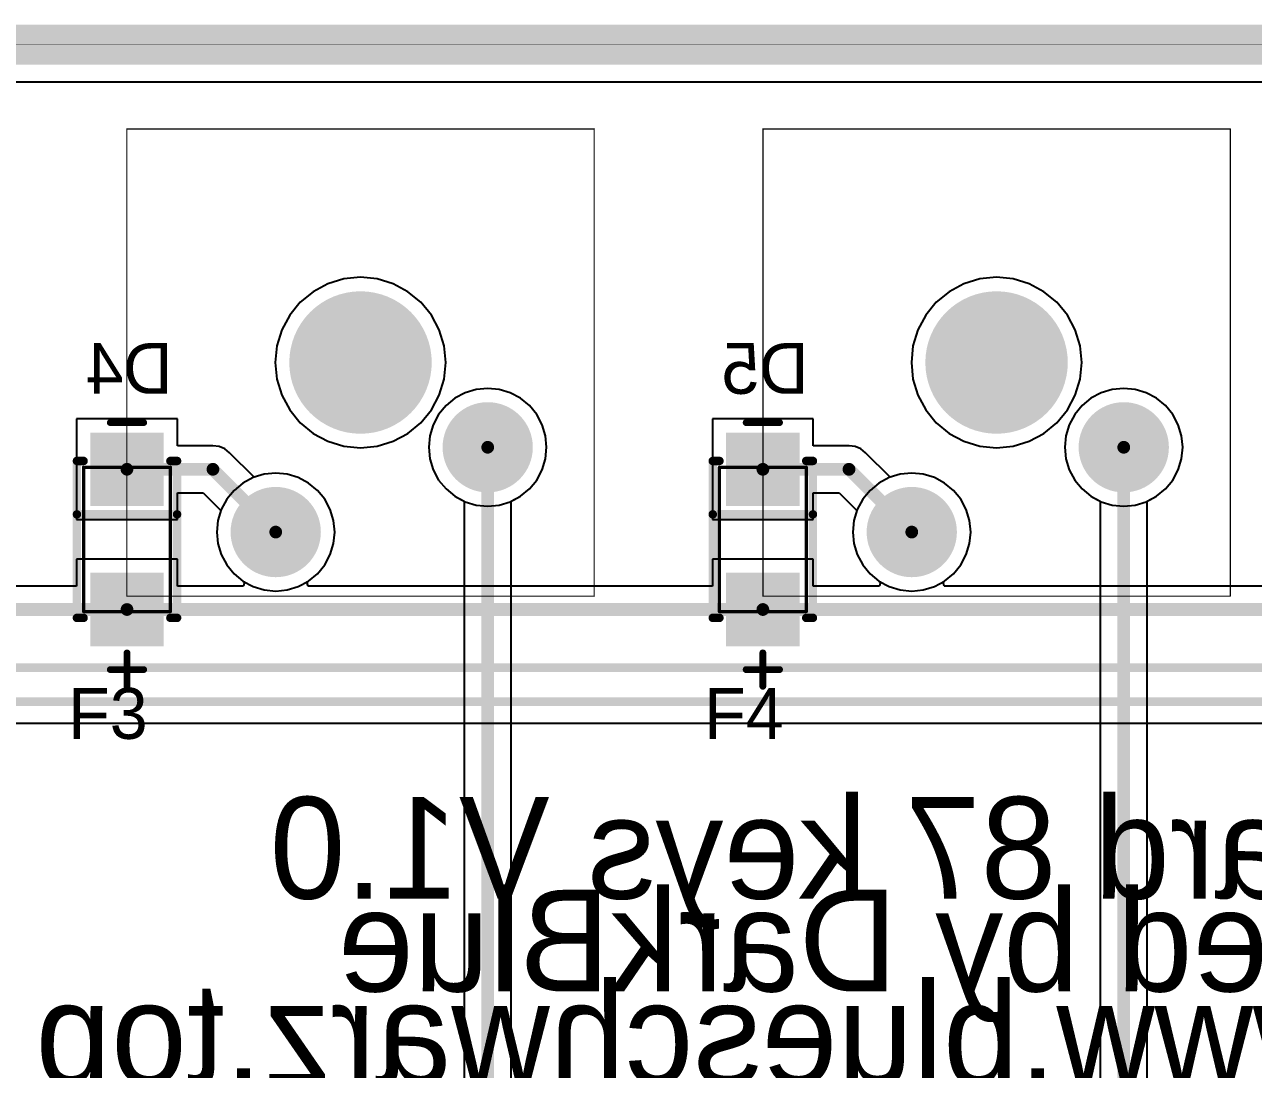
# Model space of a CAD drawing. Header units: millimetres. Extents: x 25 to 374, y 23 to 150.
# Drawn here: x 101.16 to 137.97, y 118.59 to 149.9 of the extents above; entities that cross this region are included whole.
import ezdxf

# ---------------------------------------------------------------- set-up
doc = ezdxf.new("R2010")
doc.units = ezdxf.units.MM
for name, color, linetype in [('BottomLayer', 5, 'Continuous'), ('BottomOverlay', 54, 'Continuous'), ('BottomPaste', 16, 'Continuous'), ('BottomSolder', 6, 'Continuous'), ('KeepOutLayer', 6, 'Continuous'), ('Mechanical1', 6, 'Continuous'), ('Mechanical13', 56, 'Continuous'), ('Mechanical15', 56, 'Continuous'), ('MultiLayer', 9, 'Continuous'), ('PadHoleLayer', 156, 'Continuous'), ('TopLayer', 1, 'Continuous'), ('TopOverlay', 2, 'Continuous'), ('TopSolder', 216, 'Continuous')]:
    doc.layers.add(name, color=color, linetype=linetype)

# ---------------------------------------------------------------- blocks, each defined once
blk = doc.blocks.new('SMA_DO_214AC__S1_B_32')
at = {"layer": 'BottomLayer'}
for points in [[(-1.1, -1), (-1.1, 1), (-3.1, -1), (-3.1, 1)], [(3.1, -1), (3.1, 1), (1.1, -1), (1.1, 1)]]:
    blk.add_solid(points, dxfattribs=at)
at = {"layer": 'BottomOverlay', "const_width": 0.254}
for points in [[(-2.35, 1.3), (-2.35, 1.5)], [(2.35, 1.5), (-2.35, 1.5)], [(-0.75, -1.5), (-0.75, 1.5)], [(2.35, 1.3), (2.35, 1.5)], [(-2.35, -1.5), (-2.35, -1.3)], [(2.35, -1.5), (-2.35, -1.5)], [(2.35, -1.5), (2.35, -1.3)]]:
    blk.add_lwpolyline(points, dxfattribs=at)
at = {"layer": 'BottomOverlay', "const_width": 0.127}
for points in [[(-2.414, 1.5, 1), (-2.287, 1.5, 1)], [(-2.414, 1.5, 1), (-2.287, 1.5, 1)], [(-0.814, 1.5, 1), (-0.687, 1.5, 1)], [(2.287, 1.5, 1), (2.414, 1.5, 1)], [(2.287, 1.5, 1), (2.414, 1.5, 1)], [(-2.414, 1.3, 1), (-2.287, 1.3, 1)], [(2.287, 1.3, 1), (2.414, 1.3, 1)], [(-2.414, -1.3, 1), (-2.287, -1.3, 1)], [(-2.414, -1.5, 1), (-2.287, -1.5, 1)], [(-2.414, -1.5, 1), (-2.287, -1.5, 1)], [(-0.814, -1.5, 1), (-0.687, -1.5, 1)], [(2.287, -1.3, 1), (2.414, -1.3, 1)], [(2.287, -1.5, 1), (2.414, -1.5, 1)], [(2.287, -1.5, 1), (2.414, -1.5, 1)]]:
    blk.add_lwpolyline(points, format="xyb", close=True, dxfattribs=at)
at = {"layer": 'BottomPaste'}
for points in [[(-1.1, -1), (-1.1, 1), (-3.1, -1), (-3.1, 1)], [(3.1, -1), (3.1, 1), (1.1, -1), (1.1, 1)]]:
    blk.add_solid(points, dxfattribs=at)
at = {"layer": 'BottomSolder'}
for points in [[(-0.998, -1.102), (-0.998, 1.102), (-3.202, -1.102), (-3.202, 1.102)], [(3.202, -1.102), (3.202, 1.102), (0.998, -1.102), (0.998, 1.102)]]:
    blk.add_solid(points, dxfattribs=at)
at = {"layer": 'Mechanical13', "const_width": 0.1}
for points in [[(2.16, 1.3), (-2.16, 1.3)], [(-2.16, -1.3), (-2.16, 1.3)], [(2.16, -1.3), (2.16, 1.3)], [(2.16, -1.3), (-2.16, -1.3)]]:
    blk.add_lwpolyline(points, dxfattribs=at)
at = {"layer": 'Mechanical13', "const_width": 0.05}
for points in [[(-2.185, 1.3, 1), (-2.135, 1.3, 1)], [(-2.185, 1.3, 1), (-2.135, 1.3, 1)], [(2.135, 1.3, 1), (2.185, 1.3, 1)], [(2.135, 1.3, 1), (2.185, 1.3, 1)], [(-2.185, -1.3, 1), (-2.135, -1.3, 1)], [(-2.185, -1.3, 1), (-2.135, -1.3, 1)], [(2.135, -1.3, 1), (2.185, -1.3, 1)], [(2.135, -1.3, 1), (2.185, -1.3, 1)]]:
    blk.add_lwpolyline(points, format="xyb", close=True, dxfattribs=at)
at = {"layer": 'Mechanical15', "const_width": 0.203}
for points in [[(-3.5, -0.5), (-3.5, 0.5)], [(3.9, -0.5), (3.9, 0.5)], [(4.4, 0), (3.4, 0)]]:
    blk.add_lwpolyline(points, dxfattribs=at)
at = {"layer": 'Mechanical15', "const_width": 0.102}
for points in [[(-3.551, 0.5, 1), (-3.449, 0.5, 1)], [(3.849, 0.5, 1), (3.951, 0.5, 1)], [(3.349, 0, 1), (3.451, 0, 1)], [(4.349, 0, 1), (4.451, 0, 1)], [(-3.551, -0.5, 1), (-3.449, -0.5, 1)], [(3.849, -0.5, 1), (3.951, -0.5, 1)]]:
    blk.add_lwpolyline(points, format="xyb", close=True, dxfattribs=at)
blk = doc.blocks.new('SMA_DO_214AC__S1_B_33')
at = {"layer": 'BottomLayer'}
for points in [[(-1.1, -1), (-1.1, 1), (-3.1, -1), (-3.1, 1)], [(3.1, -1), (3.1, 1), (1.1, -1), (1.1, 1)]]:
    blk.add_solid(points, dxfattribs=at)
at = {"layer": 'BottomOverlay', "const_width": 0.254}
for points in [[(-2.35, 1.3), (-2.35, 1.5)], [(2.35, 1.5), (-2.35, 1.5)], [(-0.75, -1.5), (-0.75, 1.5)], [(2.35, 1.3), (2.35, 1.5)], [(-2.35, -1.5), (-2.35, -1.3)], [(2.35, -1.5), (-2.35, -1.5)], [(2.35, -1.5), (2.35, -1.3)]]:
    blk.add_lwpolyline(points, dxfattribs=at)
at = {"layer": 'BottomOverlay', "const_width": 0.127}
for points in [[(-2.414, 1.5, 1), (-2.287, 1.5, 1)], [(-2.414, 1.5, 1), (-2.287, 1.5, 1)], [(-0.814, 1.5, 1), (-0.687, 1.5, 1)], [(2.287, 1.5, 1), (2.414, 1.5, 1)], [(2.287, 1.5, 1), (2.414, 1.5, 1)], [(-2.414, 1.3, 1), (-2.287, 1.3, 1)], [(2.287, 1.3, 1), (2.414, 1.3, 1)], [(-2.414, -1.3, 1), (-2.287, -1.3, 1)], [(-2.414, -1.5, 1), (-2.287, -1.5, 1)], [(-2.414, -1.5, 1), (-2.287, -1.5, 1)], [(-0.814, -1.5, 1), (-0.687, -1.5, 1)], [(2.287, -1.3, 1), (2.414, -1.3, 1)], [(2.287, -1.5, 1), (2.414, -1.5, 1)], [(2.287, -1.5, 1), (2.414, -1.5, 1)]]:
    blk.add_lwpolyline(points, format="xyb", close=True, dxfattribs=at)
at = {"layer": 'BottomPaste'}
for points in [[(-1.1, -1), (-1.1, 1), (-3.1, -1), (-3.1, 1)], [(3.1, -1), (3.1, 1), (1.1, -1), (1.1, 1)]]:
    blk.add_solid(points, dxfattribs=at)
at = {"layer": 'BottomSolder'}
for points in [[(-0.998, -1.102), (-0.998, 1.102), (-3.202, -1.102), (-3.202, 1.102)], [(3.202, -1.102), (3.202, 1.102), (0.998, -1.102), (0.998, 1.102)]]:
    blk.add_solid(points, dxfattribs=at)
at = {"layer": 'Mechanical13', "const_width": 0.1}
for points in [[(2.16, 1.3), (-2.16, 1.3)], [(-2.16, -1.3), (-2.16, 1.3)], [(2.16, -1.3), (2.16, 1.3)], [(2.16, -1.3), (-2.16, -1.3)]]:
    blk.add_lwpolyline(points, dxfattribs=at)
at = {"layer": 'Mechanical13', "const_width": 0.05}
for points in [[(-2.185, 1.3, 1), (-2.135, 1.3, 1)], [(-2.185, 1.3, 1), (-2.135, 1.3, 1)], [(2.135, 1.3, 1), (2.185, 1.3, 1)], [(2.135, 1.3, 1), (2.185, 1.3, 1)], [(-2.185, -1.3, 1), (-2.135, -1.3, 1)], [(-2.185, -1.3, 1), (-2.135, -1.3, 1)], [(2.135, -1.3, 1), (2.185, -1.3, 1)], [(2.135, -1.3, 1), (2.185, -1.3, 1)]]:
    blk.add_lwpolyline(points, format="xyb", close=True, dxfattribs=at)
at = {"layer": 'Mechanical15', "const_width": 0.203}
for points in [[(-3.5, -0.5), (-3.5, 0.5)], [(3.9, -0.5), (3.9, 0.5)], [(4.4, 0), (3.4, 0)]]:
    blk.add_lwpolyline(points, dxfattribs=at)
at = {"layer": 'Mechanical15', "const_width": 0.102}
for points in [[(-3.551, 0.5, 1), (-3.449, 0.5, 1)], [(3.849, 0.5, 1), (3.951, 0.5, 1)], [(3.349, 0, 1), (3.451, 0, 1)], [(4.349, 0, 1), (4.451, 0, 1)], [(-3.551, -0.5, 1), (-3.449, -0.5, 1)], [(3.849, -0.5, 1), (3.951, -0.5, 1)]]:
    blk.add_lwpolyline(points, format="xyb", close=True, dxfattribs=at)
blk = doc.blocks.new('MX_SW_3_124')
at = {"layer": 'BottomLayer'}
for points, const_width in [([(-1.016, 0, 1), (1.016, 0, 1)], 2.032), ([(3.185, -2.54, 1), (4.435, -2.54, 1)], 1.25), ([(-3.165, -5.08, 1), (-1.915, -5.08, 1)], 1.25)]:
    blk.add_lwpolyline(points, format="xyb", close=True, dxfattribs=dict(at, const_width=const_width))
at = {"layer": 'BottomSolder'}
for points, const_width in [([(-1.067, 0, 1), (1.067, 0, 1)], 2.134), ([(3.134, -2.54, 1), (4.486, -2.54, 1)], 1.352), ([(-3.216, -5.08, 1), (-1.864, -5.08, 1)], 1.352)]:
    blk.add_lwpolyline(points, format="xyb", close=True, dxfattribs=dict(at, const_width=const_width))
at = {"layer": 'Mechanical1', "const_width": 0.0381}
for points in [[(-7, -7), (-7, 7)], [(-7, 7), (7, 7)], [(7, -7), (7, 7)], [(-7, -7), (7, -7)]]:
    blk.add_lwpolyline(points, dxfattribs=at)
at = {"layer": 'Mechanical1', "const_width": 0.0191}
for points in [[(-7.01, 7, 1), (-6.99, 7, 1)], [(-7.01, 7, 1), (-6.99, 7, 1)], [(6.99, 7, 1), (7.01, 7, 1)], [(6.99, 7, 1), (7.01, 7, 1)], [(-7.01, -7, 1), (-6.99, -7, 1)], [(-7.01, -7, 1), (-6.99, -7, 1)], [(6.99, -7, 1), (7.01, -7, 1)], [(6.99, -7, 1), (7.01, -7, 1)]]:
    blk.add_lwpolyline(points, format="xyb", close=True, dxfattribs=at)
at = {"layer": 'MultiLayer'}
for points, const_width in [([(-1.016, 0, 1), (1.016, 0, 1)], 2.032), ([(3.185, -2.54, 1), (4.435, -2.54, 1)], 1.25), ([(-3.165, -5.08, 1), (-1.915, -5.08, 1)], 1.25)]:
    blk.add_lwpolyline(points, format="xyb", close=True, dxfattribs=dict(at, const_width=const_width))
at = {"layer": 'PadHoleLayer'}
for points, const_width in [([(-1.016, 0, 1), (1.016, 0, 1)], 2.032), ([(3.435, -2.54, 1), (4.185, -2.54, 1)], 0.75), ([(-2.915, -5.08, 1), (-2.165, -5.08, 1)], 0.75)]:
    blk.add_lwpolyline(points, format="xyb", close=True, dxfattribs=dict(at, const_width=const_width))
at = {"layer": 'TopLayer'}
for points, const_width in [([(-1.016, 0, 1), (1.016, 0, 1)], 2.032), ([(3.185, -2.54, 1), (4.435, -2.54, 1)], 1.25), ([(-3.165, -5.08, 1), (-1.915, -5.08, 1)], 1.25)]:
    blk.add_lwpolyline(points, format="xyb", close=True, dxfattribs=dict(at, const_width=const_width))
at = {"layer": 'TopSolder'}
for points, const_width in [([(-1.067, 0, 1), (1.067, 0, 1)], 2.134), ([(3.134, -2.54, 1), (4.486, -2.54, 1)], 1.352), ([(-3.216, -5.08, 1), (-1.864, -5.08, 1)], 1.352)]:
    blk.add_lwpolyline(points, format="xyb", close=True, dxfattribs=dict(at, const_width=const_width))
blk = doc.blocks.new('MX_SW_3_125')
at = {"layer": 'BottomLayer'}
for points, const_width in [([(-1.016, 0, 1), (1.016, 0, 1)], 2.032), ([(3.185, -2.54, 1), (4.435, -2.54, 1)], 1.25), ([(-3.165, -5.08, 1), (-1.915, -5.08, 1)], 1.25)]:
    blk.add_lwpolyline(points, format="xyb", close=True, dxfattribs=dict(at, const_width=const_width))
at = {"layer": 'BottomSolder'}
for points, const_width in [([(-1.067, 0, 1), (1.067, 0, 1)], 2.134), ([(3.134, -2.54, 1), (4.486, -2.54, 1)], 1.352), ([(-3.216, -5.08, 1), (-1.864, -5.08, 1)], 1.352)]:
    blk.add_lwpolyline(points, format="xyb", close=True, dxfattribs=dict(at, const_width=const_width))
at = {"layer": 'Mechanical1', "const_width": 0.0381}
for points in [[(-7, -7), (-7, 7)], [(-7, 7), (7, 7)], [(7, -7), (7, 7)], [(-7, -7), (7, -7)]]:
    blk.add_lwpolyline(points, dxfattribs=at)
at = {"layer": 'Mechanical1', "const_width": 0.0191}
for points in [[(-7.01, 7, 1), (-6.99, 7, 1)], [(-7.01, 7, 1), (-6.99, 7, 1)], [(6.99, 7, 1), (7.01, 7, 1)], [(6.99, 7, 1), (7.01, 7, 1)], [(-7.01, -7, 1), (-6.99, -7, 1)], [(-7.01, -7, 1), (-6.99, -7, 1)], [(6.99, -7, 1), (7.01, -7, 1)], [(6.99, -7, 1), (7.01, -7, 1)]]:
    blk.add_lwpolyline(points, format="xyb", close=True, dxfattribs=at)
at = {"layer": 'MultiLayer'}
for points, const_width in [([(-1.016, 0, 1), (1.016, 0, 1)], 2.032), ([(3.185, -2.54, 1), (4.435, -2.54, 1)], 1.25), ([(-3.165, -5.08, 1), (-1.915, -5.08, 1)], 1.25)]:
    blk.add_lwpolyline(points, format="xyb", close=True, dxfattribs=dict(at, const_width=const_width))
at = {"layer": 'PadHoleLayer'}
for points, const_width in [([(-1.016, 0, 1), (1.016, 0, 1)], 2.032), ([(3.435, -2.54, 1), (4.185, -2.54, 1)], 0.75), ([(-2.915, -5.08, 1), (-2.165, -5.08, 1)], 0.75)]:
    blk.add_lwpolyline(points, format="xyb", close=True, dxfattribs=dict(at, const_width=const_width))
at = {"layer": 'TopLayer'}
for points, const_width in [([(-1.016, 0, 1), (1.016, 0, 1)], 2.032), ([(3.185, -2.54, 1), (4.435, -2.54, 1)], 1.25), ([(-3.165, -5.08, 1), (-1.915, -5.08, 1)], 1.25)]:
    blk.add_lwpolyline(points, format="xyb", close=True, dxfattribs=dict(at, const_width=const_width))
at = {"layer": 'TopSolder'}
for points, const_width in [([(-1.067, 0, 1), (1.067, 0, 1)], 2.134), ([(3.134, -2.54, 1), (4.486, -2.54, 1)], 1.352), ([(-3.216, -5.08, 1), (-1.864, -5.08, 1)], 1.352)]:
    blk.add_lwpolyline(points, format="xyb", close=True, dxfattribs=dict(at, const_width=const_width))

msp = doc.modelspace()

# ---------------------------------------------------------------- linework, layer by layer
at = {"layer": 'BottomLayer'}
for p, q in [((26.613, 148.181), (372.04, 148.181)), ((110.242, 142.132), (109.801, 141.896)), ((110.721, 142.277), (110.242, 142.132)), ((111.219, 142.326), (110.721, 142.277)), ((111.717, 142.277), (111.219, 142.326)), ((112.196, 142.132), (111.717, 142.277)), ((112.637, 141.896), (112.196, 142.132)), ((129.295, 142.132), (128.854, 141.896)), ((129.774, 142.277), (129.295, 142.132)), ((130.272, 142.326), (129.774, 142.277)), ((130.769, 142.277), (130.272, 142.326)), ((131.248, 142.132), (130.769, 142.277)), ((131.689, 141.896), (131.248, 142.132)), ((109.801, 141.896), (109.414, 141.578)), ((113.024, 141.578), (112.637, 141.896)), ((128.854, 141.896), (128.467, 141.578)), ((132.076, 141.578), (131.689, 141.896)), ((109.414, 141.578), (109.097, 141.192)), ((113.341, 141.192), (113.024, 141.578)), ((128.467, 141.578), (128.149, 141.192)), ((132.394, 141.192), (132.076, 141.578)), ((109.097, 141.192), (108.861, 140.75)), ((113.577, 140.75), (113.341, 141.192)), ((128.149, 141.192), (127.914, 140.75)), ((132.63, 140.75), (132.394, 141.192)), ((108.861, 140.75), (108.716, 140.272)), ((113.722, 140.272), (113.577, 140.75)), ((127.914, 140.75), (127.768, 140.272)), ((132.775, 140.272), (132.63, 140.75)), ((108.716, 140.272), (108.667, 139.774)), ((113.771, 139.774), (113.722, 140.272)), ((127.768, 140.272), (127.719, 139.774)), ((132.824, 139.774), (132.775, 140.272)), ((108.667, 139.774), (108.716, 139.276)), ((113.722, 139.276), (113.771, 139.774)), ((127.719, 139.774), (127.768, 139.276)), ((132.775, 139.276), (132.824, 139.774)), ((108.716, 139.276), (108.861, 138.797)), ((113.577, 138.797), (113.722, 139.276)), ((127.768, 139.276), (127.914, 138.797)), ((132.63, 138.797), (132.775, 139.276)), ((108.861, 138.797), (109.097, 138.356)), ((113.341, 138.356), (113.577, 138.797)), ((114.353, 138.866), (114.048, 138.702)), ((114.684, 138.966), (114.353, 138.866)), ((115.029, 139), (114.684, 138.966)), ((115.374, 138.966), (115.029, 139)), ((115.705, 138.866), (115.374, 138.966)), ((116.01, 138.702), (115.705, 138.866)), ((127.914, 138.797), (128.149, 138.356)), ((132.394, 138.356), (132.63, 138.797)), ((133.406, 138.866), (133.1, 138.702)), ((133.737, 138.966), (133.406, 138.866)), ((134.082, 139), (133.737, 138.966)), ((134.426, 138.966), (134.082, 139)), ((134.758, 138.866), (134.426, 138.966)), ((135.063, 138.702), (134.758, 138.866)), ((113.78, 138.483), (113.56, 138.215)), ((114.048, 138.702), (113.78, 138.483)), ((116.278, 138.483), (116.01, 138.702)), ((116.498, 138.215), (116.278, 138.483)), ((132.832, 138.483), (132.613, 138.215)), ((133.1, 138.702), (132.832, 138.483)), ((135.331, 138.483), (135.063, 138.702)), ((135.55, 138.215), (135.331, 138.483)), ((105.732, 138.082), (102.716, 138.082)), ((102.716, 138.082), (102.716, 135.066)), ((105.732, 137.278), (105.732, 138.082)), ((109.097, 138.356), (109.414, 137.969)), ((113.024, 137.969), (113.341, 138.356)), ((113.56, 138.215), (113.397, 137.91)), ((116.661, 137.91), (116.498, 138.215)), ((124.779, 138.082), (121.763, 138.082)), ((121.763, 138.082), (121.763, 135.066)), ((124.779, 137.278), (124.779, 138.082)), ((128.149, 138.356), (128.467, 137.969)), ((132.076, 137.969), (132.394, 138.356)), ((132.613, 138.215), (132.449, 137.91)), ((135.714, 137.91), (135.55, 138.215)), ((109.414, 137.969), (109.801, 137.652)), ((112.637, 137.652), (113.024, 137.969)), ((113.397, 137.91), (113.296, 137.578)), ((116.762, 137.578), (116.661, 137.91)), ((128.467, 137.969), (128.854, 137.652)), ((131.689, 137.652), (132.076, 137.969)), ((132.449, 137.91), (132.349, 137.578)), ((135.814, 137.578), (135.714, 137.91)), ((109.801, 137.652), (110.242, 137.416)), ((110.242, 137.416), (110.721, 137.27)), ((111.717, 137.27), (112.196, 137.416)), ((112.196, 137.416), (112.637, 137.652)), ((113.296, 137.578), (113.262, 137.234)), ((116.795, 137.234), (116.762, 137.578)), ((128.854, 137.652), (129.295, 137.416)), ((129.295, 137.416), (129.774, 137.27)), ((130.769, 137.27), (131.248, 137.416)), ((131.248, 137.416), (131.689, 137.652)), ((132.349, 137.578), (132.315, 137.234)), ((135.848, 137.234), (135.814, 137.578)), ((106.799, 137.278), (105.732, 137.278)), ((106.981, 137.254), (106.799, 137.278)), ((107.151, 137.184), (106.981, 137.254)), ((107.297, 137.072), (107.151, 137.184)), ((108.034, 136.335), (107.297, 137.072)), ((110.721, 137.27), (111.219, 137.221)), ((111.219, 137.221), (111.717, 137.27)), ((113.262, 137.234), (113.296, 136.889)), ((116.762, 136.889), (116.795, 137.234)), ((125.852, 137.278), (124.779, 137.278)), ((126.034, 137.254), (125.852, 137.278)), ((126.204, 137.184), (126.034, 137.254)), ((126.35, 137.072), (126.204, 137.184)), ((127.086, 136.335), (126.35, 137.072)), ((129.774, 137.27), (130.272, 137.221)), ((130.272, 137.221), (130.769, 137.27)), ((132.315, 137.234), (132.349, 136.889)), ((135.814, 136.889), (135.848, 137.234)), ((113.296, 136.889), (113.397, 136.558)), ((116.661, 136.558), (116.762, 136.889)), ((132.349, 136.889), (132.449, 136.558)), ((135.714, 136.558), (135.814, 136.889)), ((108.334, 136.426), (108.034, 136.335)), ((108.679, 136.46), (108.334, 136.426)), ((109.024, 136.426), (108.679, 136.46)), ((109.355, 136.326), (109.024, 136.426)), ((109.66, 136.162), (109.355, 136.326)), ((113.397, 136.558), (113.56, 136.252)), ((113.56, 136.252), (113.78, 135.985)), ((116.278, 135.985), (116.498, 136.252)), ((116.498, 136.252), (116.661, 136.558)), ((127.387, 136.426), (127.086, 136.335)), ((127.732, 136.46), (127.387, 136.426)), ((128.076, 136.426), (127.732, 136.46)), ((128.408, 136.326), (128.076, 136.426)), ((128.713, 136.162), (128.408, 136.326)), ((132.449, 136.558), (132.613, 136.252)), ((132.613, 136.252), (132.832, 135.985)), ((135.331, 135.985), (135.55, 136.252)), ((135.55, 136.252), (135.714, 136.558)), ((105.732, 135.066), (105.732, 135.869)), ((105.732, 135.869), (106.507, 135.869)), ((106.507, 135.869), (107.038, 135.339)), ((109.928, 135.943), (109.66, 136.162)), ((110.148, 135.675), (109.928, 135.943)), ((113.78, 135.985), (114.048, 135.765)), ((116.01, 135.765), (116.278, 135.985)), ((124.779, 135.066), (124.779, 135.869)), ((124.779, 135.869), (125.56, 135.869)), ((125.56, 135.869), (126.09, 135.339)), ((128.981, 135.943), (128.713, 136.162)), ((129.2, 135.675), (128.981, 135.943)), ((132.832, 135.985), (133.1, 135.765)), ((135.063, 135.765), (135.331, 135.985)), ((110.311, 135.37), (110.148, 135.675)), ((114.048, 135.765), (114.353, 135.602)), ((114.353, 135.602), (114.684, 135.501)), ((114.684, 135.501), (115.029, 135.467)), ((115.029, 135.467), (115.374, 135.501)), ((115.374, 135.501), (115.705, 135.602)), ((115.705, 135.602), (116.01, 135.765)), ((129.364, 135.37), (129.2, 135.675)), ((133.1, 135.765), (133.406, 135.602)), ((133.406, 135.602), (133.737, 135.501)), ((133.737, 135.501), (134.082, 135.467)), ((134.082, 135.467), (134.426, 135.501)), ((134.426, 135.501), (134.758, 135.602)), ((134.758, 135.602), (135.063, 135.765)), ((107.038, 135.339), (106.946, 135.038)), ((110.412, 135.038), (110.311, 135.37)), ((126.09, 135.339), (125.999, 135.038)), ((129.464, 135.038), (129.364, 135.37)), ((102.716, 135.066), (105.732, 135.066)), ((106.946, 135.038), (106.912, 134.694)), ((110.445, 134.694), (110.412, 135.038)), ((121.763, 135.066), (124.779, 135.066)), ((125.999, 135.038), (125.965, 134.694)), ((129.498, 134.694), (129.464, 135.038)), ((106.912, 134.694), (106.946, 134.349)), ((110.412, 134.349), (110.445, 134.694)), ((125.965, 134.694), (125.999, 134.349)), ((129.464, 134.349), (129.498, 134.694)), ((106.946, 134.349), (107.047, 134.018)), ((107.047, 134.018), (107.21, 133.712)), ((110.148, 133.712), (110.311, 134.018)), ((110.311, 134.018), (110.412, 134.349)), ((125.999, 134.349), (126.099, 134.018)), ((126.099, 134.018), (126.263, 133.712)), ((129.2, 133.712), (129.364, 134.018)), ((129.364, 134.018), (129.464, 134.349)), ((105.732, 133.882), (102.716, 133.882)), ((102.716, 133.882), (102.716, 133.078)), ((105.732, 133.078), (105.732, 133.882)), ((107.21, 133.712), (107.43, 133.445)), ((109.928, 133.445), (110.148, 133.712)), ((124.779, 133.882), (121.763, 133.882)), ((121.763, 133.882), (121.763, 133.078)), ((124.779, 133.078), (124.779, 133.882)), ((126.263, 133.712), (126.482, 133.445)), ((128.981, 133.445), (129.2, 133.712)), ((107.43, 133.445), (107.698, 133.225)), ((109.66, 133.225), (109.928, 133.445)), ((126.482, 133.445), (126.75, 133.225)), ((128.713, 133.225), (128.981, 133.445)), ((102.716, 133.078), (90.59, 133.078)), ((107.711, 133.078), (105.732, 133.078)), ((107.698, 133.225), (107.741, 133.201)), ((107.741, 133.201), (107.711, 133.078)), ((109.616, 133.201), (109.66, 133.225)), ((109.647, 133.078), (109.616, 133.201)), ((121.763, 133.078), (109.647, 133.078)), ((126.763, 133.078), (124.779, 133.078)), ((126.75, 133.225), (126.794, 133.201)), ((126.794, 133.201), (126.763, 133.078)), ((128.669, 133.201), (128.713, 133.225)), ((128.7, 133.078), (128.669, 133.201)), ((150.338, 133.078), (128.7, 133.078)), ((55.08, 128.966), (330.06, 128.966))]:
    msp.add_line(p, q, dxfattribs=at)
for points, const_width in [([(104.224, 136.574), (106.799, 136.574)], 0.381), ([(106.799, 136.574), (108.679, 134.694)], 0.381), ([(123.271, 136.574), (125.852, 136.574)], 0.381), ([(125.852, 136.574), (127.732, 134.694)], 0.381), ([(85.174, 132.374), (104.224, 132.374)], 0.381), ([(104.224, 132.374), (123.271, 132.374)], 0.381), ([(123.271, 132.374), (151.846, 132.374)], 0.381), ([(55.207, 130.63), (287.514, 130.63)], 0.254), ([(55.08, 129.614), (330.676, 129.614)], 0.254)]:
    msp.add_lwpolyline(points, dxfattribs=dict(at, const_width=const_width))
at = {"layer": 'BottomLayer', "const_width": 0.191}
for points in [[(104.129, 136.574, 1), (104.319, 136.574, 1)], [(106.704, 136.574, 1), (106.894, 136.574, 1)], [(106.704, 136.574, 1), (106.894, 136.574, 1)], [(123.176, 136.574, 1), (123.367, 136.574, 1)], [(125.756, 136.574, 1), (125.947, 136.574, 1)], [(125.756, 136.574, 1), (125.947, 136.574, 1)], [(108.584, 134.694, 1), (108.774, 134.694, 1)], [(127.636, 134.694, 1), (127.827, 134.694, 1)], [(104.129, 132.374, 1), (104.319, 132.374, 1)], [(104.129, 132.374, 1), (104.319, 132.374, 1)], [(123.176, 132.374, 1), (123.367, 132.374, 1)], [(123.176, 132.374, 1), (123.367, 132.374, 1)]]:
    msp.add_lwpolyline(points, format="xyb", close=True, dxfattribs=at)
at = {"layer": 'KeepOutLayer', "const_width": 1.2}
msp.add_lwpolyline([(25.495, 149.299), (373.158, 149.299)], dxfattribs=at)
at = {"layer": 'Mechanical1', "const_width": 0.0127}
for points in [[(25.495, 149.305), (373.158, 149.305)], [(104.22, 146.78), (118.219, 146.78)], [(104.22, 132.781), (104.22, 146.78)], [(118.219, 132.781), (118.219, 146.78)], [(123.268, 146.78), (137.269, 146.78)], [(123.268, 132.781), (123.268, 146.78)], [(137.269, 132.781), (137.269, 146.78)], [(104.22, 132.781), (118.219, 132.781)], [(123.268, 132.781), (137.269, 132.781)]]:
    msp.add_lwpolyline(points, dxfattribs=at)
at = {"layer": 'Mechanical1', "const_width": 0.00635}
for points in [[(104.217, 146.78, 1), (104.223, 146.78, 1)], [(104.217, 146.78, 1), (104.223, 146.78, 1)], [(118.216, 146.78, 1), (118.222, 146.78, 1)], [(118.216, 146.78, 1), (118.222, 146.78, 1)], [(123.265, 146.78, 1), (123.271, 146.78, 1)], [(123.265, 146.78, 1), (123.271, 146.78, 1)], [(137.266, 146.78, 1), (137.272, 146.78, 1)], [(137.266, 146.78, 1), (137.272, 146.78, 1)], [(104.217, 132.781, 1), (104.223, 132.781, 1)], [(104.217, 132.781, 1), (104.223, 132.781, 1)], [(118.216, 132.781, 1), (118.222, 132.781, 1)], [(118.216, 132.781, 1), (118.222, 132.781, 1)], [(123.265, 132.781, 1), (123.271, 132.781, 1)], [(123.265, 132.781, 1), (123.271, 132.781, 1)], [(137.266, 132.781, 1), (137.272, 132.781, 1)], [(137.266, 132.781, 1), (137.272, 132.781, 1)]]:
    msp.add_lwpolyline(points, format="xyb", close=True, dxfattribs=at)
at = {"layer": 'TopLayer'}
for p, q in [((26.613, 148.181), (372.04, 148.181)), ((110.242, 142.132), (109.801, 141.896)), ((110.721, 142.277), (110.242, 142.132)), ((111.219, 142.326), (110.721, 142.277)), ((111.717, 142.277), (111.219, 142.326)), ((112.196, 142.132), (111.717, 142.277)), ((112.637, 141.896), (112.196, 142.132)), ((129.295, 142.132), (128.854, 141.896)), ((129.774, 142.277), (129.295, 142.132)), ((130.272, 142.326), (129.774, 142.277)), ((130.769, 142.277), (130.272, 142.326)), ((131.248, 142.132), (130.769, 142.277)), ((131.689, 141.896), (131.248, 142.132)), ((109.801, 141.896), (109.414, 141.578)), ((113.024, 141.578), (112.637, 141.896)), ((128.854, 141.896), (128.467, 141.578)), ((132.076, 141.578), (131.689, 141.896)), ((109.414, 141.578), (109.097, 141.192)), ((113.341, 141.192), (113.024, 141.578)), ((128.467, 141.578), (128.149, 141.192)), ((132.394, 141.192), (132.076, 141.578)), ((109.097, 141.192), (108.861, 140.75)), ((113.577, 140.75), (113.341, 141.192)), ((128.149, 141.192), (127.914, 140.75)), ((132.63, 140.75), (132.394, 141.192)), ((108.861, 140.75), (108.716, 140.272)), ((113.722, 140.272), (113.577, 140.75)), ((127.914, 140.75), (127.768, 140.272)), ((132.775, 140.272), (132.63, 140.75)), ((108.716, 140.272), (108.667, 139.774)), ((113.771, 139.774), (113.722, 140.272)), ((127.768, 140.272), (127.719, 139.774)), ((132.824, 139.774), (132.775, 140.272)), ((108.667, 139.774), (108.716, 139.276)), ((113.722, 139.276), (113.771, 139.774)), ((127.719, 139.774), (127.768, 139.276)), ((132.775, 139.276), (132.824, 139.774)), ((108.716, 139.276), (108.861, 138.797)), ((113.577, 138.797), (113.722, 139.276)), ((127.768, 139.276), (127.914, 138.797)), ((132.63, 138.797), (132.775, 139.276)), ((108.861, 138.797), (109.097, 138.356)), ((113.341, 138.356), (113.577, 138.797)), ((114.353, 138.866), (114.048, 138.702)), ((114.684, 138.966), (114.353, 138.866)), ((115.029, 139), (114.684, 138.966)), ((115.374, 138.966), (115.029, 139)), ((115.705, 138.866), (115.374, 138.966)), ((116.01, 138.702), (115.705, 138.866)), ((127.914, 138.797), (128.149, 138.356)), ((132.394, 138.356), (132.63, 138.797)), ((133.406, 138.866), (133.1, 138.702)), ((133.737, 138.966), (133.406, 138.866)), ((134.082, 139), (133.737, 138.966)), ((134.426, 138.966), (134.082, 139)), ((134.758, 138.866), (134.426, 138.966)), ((135.063, 138.702), (134.758, 138.866)), ((113.78, 138.483), (113.56, 138.215)), ((114.048, 138.702), (113.78, 138.483)), ((116.278, 138.483), (116.01, 138.702)), ((116.498, 138.215), (116.278, 138.483)), ((132.832, 138.483), (132.613, 138.215)), ((133.1, 138.702), (132.832, 138.483)), ((135.331, 138.483), (135.063, 138.702)), ((135.55, 138.215), (135.331, 138.483)), ((109.097, 138.356), (109.414, 137.969)), ((113.024, 137.969), (113.341, 138.356)), ((113.56, 138.215), (113.397, 137.91)), ((116.661, 137.91), (116.498, 138.215)), ((128.149, 138.356), (128.467, 137.969)), ((132.076, 137.969), (132.394, 138.356)), ((132.613, 138.215), (132.449, 137.91)), ((135.714, 137.91), (135.55, 138.215)), ((109.414, 137.969), (109.801, 137.652)), ((112.637, 137.652), (113.024, 137.969)), ((113.397, 137.91), (113.296, 137.578)), ((116.762, 137.578), (116.661, 137.91)), ((128.467, 137.969), (128.854, 137.652)), ((131.689, 137.652), (132.076, 137.969)), ((132.449, 137.91), (132.349, 137.578)), ((135.814, 137.578), (135.714, 137.91)), ((109.801, 137.652), (110.242, 137.416)), ((110.242, 137.416), (110.721, 137.27)), ((111.717, 137.27), (112.196, 137.416)), ((112.196, 137.416), (112.637, 137.652)), ((113.296, 137.578), (113.262, 137.234)), ((116.795, 137.234), (116.762, 137.578)), ((128.854, 137.652), (129.295, 137.416)), ((129.295, 137.416), (129.774, 137.27)), ((130.769, 137.27), (131.248, 137.416)), ((131.248, 137.416), (131.689, 137.652)), ((132.349, 137.578), (132.315, 137.234)), ((135.848, 137.234), (135.814, 137.578)), ((110.721, 137.27), (111.219, 137.221)), ((111.219, 137.221), (111.717, 137.27)), ((113.262, 137.234), (113.296, 136.889)), ((116.762, 136.889), (116.795, 137.234)), ((129.774, 137.27), (130.272, 137.221)), ((130.272, 137.221), (130.769, 137.27)), ((132.315, 137.234), (132.349, 136.889)), ((135.814, 136.889), (135.848, 137.234)), ((113.296, 136.889), (113.397, 136.558)), ((116.661, 136.558), (116.762, 136.889)), ((132.349, 136.889), (132.449, 136.558)), ((135.714, 136.558), (135.814, 136.889)), ((108.003, 136.326), (107.698, 136.162)), ((108.334, 136.426), (108.003, 136.326)), ((108.679, 136.46), (108.334, 136.426)), ((109.024, 136.426), (108.679, 136.46)), ((109.355, 136.326), (109.024, 136.426)), ((109.66, 136.162), (109.355, 136.326)), ((113.397, 136.558), (113.56, 136.252)), ((113.56, 136.252), (113.78, 135.985)), ((116.278, 135.985), (116.498, 136.252)), ((116.498, 136.252), (116.661, 136.558)), ((127.056, 136.326), (126.75, 136.162)), ((127.387, 136.426), (127.056, 136.326)), ((127.732, 136.46), (127.387, 136.426)), ((128.076, 136.426), (127.732, 136.46)), ((128.408, 136.326), (128.076, 136.426)), ((128.713, 136.162), (128.408, 136.326)), ((132.449, 136.558), (132.613, 136.252)), ((132.613, 136.252), (132.832, 135.985)), ((135.331, 135.985), (135.55, 136.252)), ((135.55, 136.252), (135.714, 136.558)), ((107.43, 135.943), (107.21, 135.675)), ((107.698, 136.162), (107.43, 135.943)), ((109.928, 135.943), (109.66, 136.162)), ((110.148, 135.675), (109.928, 135.943)), ((113.78, 135.985), (114.048, 135.765)), ((116.01, 135.765), (116.278, 135.985)), ((126.482, 135.943), (126.263, 135.675)), ((126.75, 136.162), (126.482, 135.943)), ((128.981, 135.943), (128.713, 136.162)), ((129.2, 135.675), (128.981, 135.943)), ((132.832, 135.985), (133.1, 135.765)), ((135.063, 135.765), (135.331, 135.985)), ((107.21, 135.675), (107.047, 135.37)), ((110.311, 135.37), (110.148, 135.675)), ((114.048, 135.765), (114.324, 135.617)), ((114.324, 135.617), (114.324, 110.284)), ((115.734, 135.617), (116.01, 135.765)), ((115.734, 110.287), (115.734, 135.617)), ((126.263, 135.675), (126.099, 135.37)), ((129.364, 135.37), (129.2, 135.675)), ((133.1, 135.765), (133.377, 135.617)), ((133.377, 135.617), (133.377, 110.305)), ((134.786, 135.617), (135.063, 135.765)), ((134.786, 110.297), (134.786, 135.617)), ((107.047, 135.37), (106.946, 135.038)), ((110.412, 135.038), (110.311, 135.37)), ((126.099, 135.37), (125.999, 135.038)), ((129.464, 135.038), (129.364, 135.37)), ((106.946, 135.038), (106.912, 134.694)), ((110.445, 134.694), (110.412, 135.038)), ((125.999, 135.038), (125.965, 134.694)), ((129.498, 134.694), (129.464, 135.038)), ((106.912, 134.694), (106.946, 134.349)), ((110.412, 134.349), (110.445, 134.694)), ((125.965, 134.694), (125.999, 134.349)), ((129.464, 134.349), (129.498, 134.694)), ((106.946, 134.349), (107.047, 134.018)), ((107.047, 134.018), (107.21, 133.712)), ((110.148, 133.712), (110.311, 134.018)), ((110.311, 134.018), (110.412, 134.349)), ((125.999, 134.349), (126.099, 134.018)), ((126.099, 134.018), (126.263, 133.712)), ((129.2, 133.712), (129.364, 134.018)), ((129.364, 134.018), (129.464, 134.349)), ((107.21, 133.712), (107.43, 133.445)), ((109.928, 133.445), (110.148, 133.712)), ((126.263, 133.712), (126.482, 133.445)), ((128.981, 133.445), (129.2, 133.712)), ((107.43, 133.445), (107.698, 133.225)), ((109.66, 133.225), (109.928, 133.445)), ((126.482, 133.445), (126.75, 133.225)), ((128.713, 133.225), (128.981, 133.445)), ((107.698, 133.225), (108.003, 133.062)), ((108.003, 133.062), (108.334, 132.961)), ((108.334, 132.961), (108.679, 132.927)), ((108.679, 132.927), (109.024, 132.961)), ((109.024, 132.961), (109.355, 133.062)), ((109.355, 133.062), (109.66, 133.225)), ((126.75, 133.225), (127.056, 133.062)), ((127.056, 133.062), (127.387, 132.961)), ((127.387, 132.961), (127.732, 132.927)), ((127.732, 132.927), (128.076, 132.961)), ((128.076, 132.961), (128.408, 133.062)), ((128.408, 133.062), (128.713, 133.225))]:
    msp.add_line(p, q, dxfattribs=at)
at = {"layer": 'TopLayer', "const_width": 0.381}
for points in [[(115.029, 108.671), (115.029, 137.234)], [(134.082, 108.692), (134.082, 137.234)]]:
    msp.add_lwpolyline(points, dxfattribs=at)
at = {"layer": 'TopLayer', "const_width": 0.191}
for points in [[(114.934, 137.234, 1), (115.124, 137.234, 1)], [(133.986, 137.234, 1), (134.177, 137.234, 1)]]:
    msp.add_lwpolyline(points, format="xyb", close=True, dxfattribs=at)

# ---------------------------------------------------------------- block references
for name, p in [('MX_SW_3_124', (111.219, 139.774)), ('MX_SW_3_125', (130.272, 139.774))]:
    msp.add_blockref(name, p)
at = {"rotation": 270}
for name, p in [('SMA_DO_214AC__S1_B_32', (104.224, 134.474)), ('SMA_DO_214AC__S1_B_33', (123.271, 134.474))]:
    msp.add_blockref(name, p, dxfattribs=at)

# ---------------------------------------------------------------- texts
at = {"layer": 'BottomOverlay', "text_generation_flag": 2}
for s, height, p in [('D4', 1.524, (105.588, 138.836)), ('D5', 1.524, (124.638, 138.836)), ('KeyBoard 87 keys V1.0', 3.048, (151.095, 123.71)), ('Designed by DarkBlue', 3.048, (151.095, 120.931)), ('http://www.blueschwarz.top', 3.048, (151.095, 118.153))]:
    msp.add_text(s, height=height, dxfattribs=at).set_placement(p)
at = {"layer": 'TopOverlay'}
for s, p in [('F3', (102.464, 128.499)), ('F4', (121.514, 128.499))]:
    msp.add_text(s, height=1.524, dxfattribs=at).set_placement(p)

doc.saveas('drawing.dxf')
